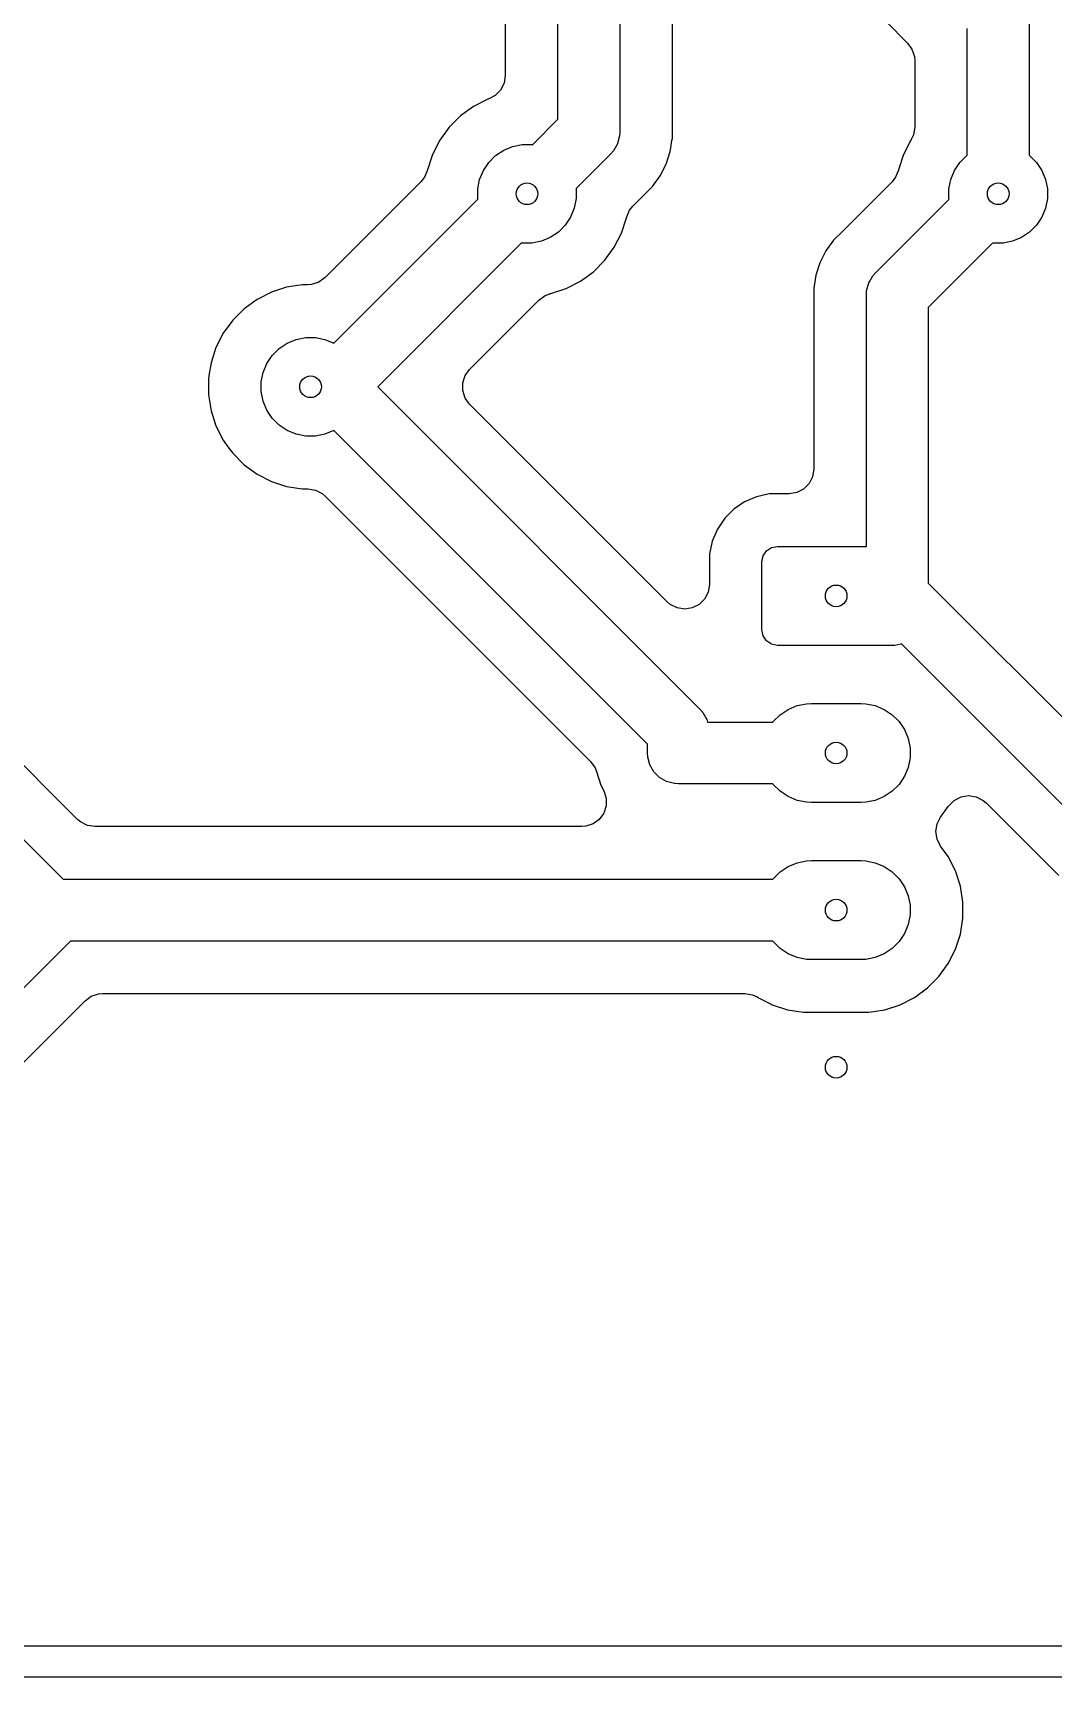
# Model space of a CAD drawing. Header units: millimetres. Extents: x 100 to 163, y -140.5 to -100.
# Drawn here: x 120.15 to 136.65, y -140.5 to -113.92 of the extents above; entities that cross this region are included whole.
import ezdxf

# ---------------------------------------------------------------- set-up
doc = ezdxf.new("R2010")
doc.units = ezdxf.units.MM
doc.layers.add('B.Cu', color=253, linetype='CONTINUOUS', true_color=0x83a598)
doc.layers.add('Edge.Cuts', color=40, linetype='CONTINUOUS', true_color=0xfabd2f)

msp = doc.modelspace()

# ---------------------------------------------------------------- linework, layer by layer
at = {"layer": 'B.Cu', "linetype": 'CONTINUOUS'}
for p, q in [((128.64, -115.312893), (128.64, -112.643429)), ((129.64, -112.643429), (129.64, -115.52)), ((127.7895, -113.097342), (127.7895, -114.608554)), ((130.4905, -115.399538), (130.4905, -113.097342)), ((133.946849, -113.736744), (134.292636, -114.082531)), ((136.26, -113.64), (136.26, -115.89657)), ((135.26, -115.89657), (135.26, -113.847106)), ((134.292636, -114.082531), (134.366012, -114.183525)), ((134.366012, -114.183525), (134.404588, -114.30225)), ((134.404588, -114.30225), (134.4095, -114.364667)), ((134.4095, -114.364667), (134.4095, -115.442658)), ((127.769972, -114.731852), (127.713298, -114.84308)), ((127.7895, -114.608554), (127.769972, -114.731852)), ((127.506424, -114.990422), (127.274949, -115.108365)), ((127.506434, -114.990418), (127.506424, -114.990422)), ((127.51381, -114.988022), (127.506434, -114.990418)), ((127.520718, -114.984501), (127.51381, -114.988022)), ((127.520916, -114.98442), (127.520718, -114.984501)), ((127.625026, -114.931352), (127.520909, -114.984404)), ((127.520909, -114.984404), (127.520916, -114.98442)), ((127.713298, -114.84308), (127.625026, -114.931352)), ((127.064773, -115.261067), (126.881067, -115.444773)), ((127.274949, -115.108365), (127.064773, -115.261067)), ((128.227278, -115.725615), (128.64, -115.312893)), ((126.881067, -115.444773), (126.728365, -115.654949)), ((129.635723, -115.585263), (129.609079, -115.684698)), ((129.64, -115.52), (129.635723, -115.585247)), ((129.635723, -115.585247), (129.635723, -115.585263)), ((130.485094, -115.660421), (130.490501, -115.626287)), ((130.490501, -115.399568), (130.4905, -115.399538)), ((130.490501, -115.626287), (130.490501, -115.399568)), ((134.389972, -115.565956), (134.355403, -115.64094)), ((134.4095, -115.442658), (134.389972, -115.565956)), ((126.610417, -115.886438), (126.530139, -116.133505)), ((126.610422, -115.886424), (126.610417, -115.886438)), ((126.728365, -115.654949), (126.610422, -115.886424)), ((127.632485, -115.901592), (127.762883, -115.814463)), ((127.762883, -115.814463), (127.907772, -115.754448)), ((127.907772, -115.754448), (128.061586, -115.723852)), ((128.061586, -115.723852), (128.218414, -115.723852)), ((128.218414, -115.723852), (128.227278, -115.725615)), ((129.493554, -115.873553), (128.934384, -116.432721)), ((129.536669, -115.824388), (129.493554, -115.873553)), ((129.536677, -115.824381), (129.536669, -115.824388)), ((129.60194, -115.711342), (129.536677, -115.824381)), ((129.609079, -115.684698), (129.60194, -115.711342)), ((130.391557, -116.038412), (130.457246, -115.836243)), ((130.457246, -115.836243), (130.466413, -115.778366)), ((130.466413, -115.778366), (130.485094, -115.660421)), ((134.230417, -115.886438), (134.150139, -116.133505)), ((134.230422, -115.886424), (134.230417, -115.886438)), ((134.348363, -115.654953), (134.230422, -115.886424)), ((134.350703, -115.651136), (134.348363, -115.654953)), ((134.354449, -115.643009), (134.350703, -115.651136)), ((134.355483, -115.640981), (134.354449, -115.643009)), ((134.355403, -115.64094), (134.355483, -115.640981)), ((126.524791, -116.148252), (126.481313, -116.253204)), ((126.525295, -116.148416), (126.524791, -116.148252)), ((126.527373, -116.142018), (126.525295, -116.148416)), ((126.529091, -116.137873), (126.527373, -116.142018)), ((126.530139, -116.133505), (126.529091, -116.137873)), ((127.374448, -116.287772), (127.434463, -116.142883)), ((127.434463, -116.142883), (127.521592, -116.012485)), ((127.521592, -116.012485), (127.632485, -115.901592)), ((130.295051, -116.227816), (130.391557, -116.038412)), ((134.144791, -116.148252), (134.101313, -116.253204)), ((134.145295, -116.148416), (134.144791, -116.148252)), ((134.147373, -116.142018), (134.145295, -116.148416)), ((134.149091, -116.137873), (134.147373, -116.142018)), ((134.150139, -116.133505), (134.149091, -116.137873)), ((134.994448, -116.287772), (135.054463, -116.142883)), ((135.054463, -116.142883), (135.141592, -116.012485)), ((135.141592, -116.012485), (135.252485, -115.901592)), ((135.252485, -115.901592), (135.26, -115.89657)), ((136.26, -115.89657), (136.267515, -115.901592)), ((136.267515, -115.901592), (136.378408, -116.012485)), ((136.378408, -116.012485), (136.465537, -116.142883)), ((136.465537, -116.142883), (136.525552, -116.287772)), ((126.423255, -116.326847), (124.87747, -117.872635)), ((126.481313, -116.253204), (126.423255, -116.326847)), ((127.343852, -116.441586), (127.374448, -116.287772)), ((130.019792, -116.550104), (130.170104, -116.399792)), ((130.170104, -116.399792), (130.295051, -116.227816)), ((134.043255, -116.326847), (133.248511, -117.121592)), ((134.101313, -116.253204), (134.043255, -116.326847)), ((134.963852, -116.441586), (134.994448, -116.287772)), ((136.525552, -116.287772), (136.556148, -116.441586)), ((125.017904, -118.934989), (127.345615, -116.607277)), ((127.343852, -116.598414), (127.343852, -116.441586)), ((127.345615, -116.607277), (127.343852, -116.598414)), ((128.936148, -116.598414), (128.905552, -116.752228)), ((128.934384, -116.432721), (128.936148, -116.441586)), ((128.936148, -116.441586), (128.936148, -116.598414)), ((129.85674, -116.713153), (130.019788, -116.550106)), ((130.019788, -116.550106), (130.019792, -116.550104)), ((133.774747, -117.798147), (134.965615, -116.607278)), ((134.963852, -116.598414), (134.963852, -116.441586)), ((134.965615, -116.607278), (134.963852, -116.598414)), ((136.556148, -116.598414), (136.525552, -116.752228)), ((136.556148, -116.441586), (136.556148, -116.598414)), ((128.845537, -116.897117), (128.758408, -117.027515)), ((128.905552, -116.752228), (128.845537, -116.897117)), ((129.669579, -117.153572), (129.74986, -116.906493)), ((129.74986, -116.906493), (129.749861, -116.906481)), ((129.749861, -116.906481), (129.750902, -116.902151)), ((129.750902, -116.902151), (129.75261, -116.898025)), ((129.75261, -116.898025), (129.754704, -116.891583)), ((129.754704, -116.891583), (129.75521, -116.891747)), ((129.75521, -116.891747), (129.798671, -116.786818)), ((129.798671, -116.786818), (129.85674, -116.713153)), ((136.465537, -116.897117), (136.378408, -117.027515)), ((136.525552, -116.752228), (136.465537, -116.897117)), ((128.647515, -117.138408), (128.517117, -117.225537)), ((128.758408, -117.027515), (128.647515, -117.138408)), ((129.551634, -117.385051), (129.669579, -117.153572)), ((133.248507, -117.121595), (133.098198, -117.271905)), ((133.248508, -117.121596), (133.248507, -117.121595)), ((133.248511, -117.121593), (133.248508, -117.121596)), ((133.248511, -117.121592), (133.248511, -117.121593)), ((136.267515, -117.138408), (136.137117, -117.225537)), ((136.378408, -117.027515), (136.267515, -117.138408)), ((128.052722, -117.314384), (125.727106, -119.64)), ((128.061586, -117.316148), (128.052722, -117.314384)), ((128.218414, -117.316148), (128.061586, -117.316148)), ((128.372228, -117.285552), (128.218414, -117.316148)), ((128.517117, -117.225537), (128.372228, -117.285552)), ((129.398931, -117.595229), (129.551634, -117.385051)), ((132.973249, -117.443882), (132.876742, -117.633289)), ((133.098194, -117.27191), (132.973249, -117.443882)), ((133.098198, -117.271905), (133.098194, -117.27191)), ((135.672721, -117.314384), (134.6283, -118.358806)), ((135.681586, -117.316148), (135.672721, -117.314384)), ((135.838414, -117.316148), (135.681586, -117.316148)), ((135.992228, -117.285552), (135.838414, -117.316148)), ((136.137117, -117.225537), (135.992228, -117.285552)), ((129.215229, -117.778931), (129.398931, -117.595229)), ((132.876742, -117.633289), (132.811055, -117.835451)), ((124.356145, -118.013884), (124.253505, -118.03014)), ((124.510103, -117.9895), (124.356145, -118.013884)), ((124.595334, -117.9895), (124.510103, -117.9895)), ((124.657752, -117.984588), (124.595334, -117.9895)), ((124.776477, -117.946011), (124.657752, -117.984588)), ((124.87747, -117.872635), (124.776477, -117.946011)), ((128.773572, -118.049579), (129.005051, -117.931634)), ((129.005051, -117.931634), (129.215229, -117.778931)), ((132.811055, -117.835451), (132.7778, -118.045415)), ((133.632577, -118.086437), (133.66636, -117.960358)), ((133.66636, -117.960358), (133.682944, -117.931634)), ((133.682944, -117.931634), (133.731623, -117.847319)), ((133.731623, -117.847319), (133.731638, -117.847303)), ((133.731638, -117.847303), (133.774747, -117.798147)), ((123.774949, -118.228365), (123.564773, -118.381067)), ((124.006424, -118.110422), (123.774949, -118.228365)), ((124.006427, -118.110421), (124.006424, -118.110422)), ((124.253505, -118.03014), (124.006427, -118.110421)), ((127.212028, -119.357866), (128.333153, -118.236741)), ((128.333153, -118.236741), (128.434144, -118.163368)), ((128.434144, -118.163368), (128.51161, -118.13479)), ((128.511583, -118.134704), (128.513776, -118.133991)), ((128.51161, -118.13479), (128.511583, -118.134704)), ((128.513776, -118.133991), (128.522148, -118.130903)), ((128.522148, -118.130903), (128.526487, -118.129861)), ((128.526487, -118.129861), (128.526487, -118.12986)), ((128.526487, -118.12986), (128.526493, -118.12986)), ((128.526493, -118.12986), (128.773572, -118.049579)), ((132.7778, -118.045415), (132.7778, -120.9705)), ((133.6283, -118.1517), (133.632577, -118.086452)), ((133.6283, -122.22), (133.6283, -118.1517)), ((133.632577, -118.086452), (133.632577, -118.086437)), ((123.564773, -118.381067), (123.381067, -118.564773)), ((134.6283, -118.358806), (134.6283, -122.812893)), ((123.228365, -118.774949), (123.110422, -119.006424)), ((123.381067, -118.564773), (123.228365, -118.774949)), ((123.110421, -119.006427), (123.03014, -119.253505)), ((123.110422, -119.006424), (123.110421, -119.006427)), ((124.021592, -119.132485), (124.132485, -119.021592)), ((124.132485, -119.021592), (124.262883, -118.934463)), ((124.262883, -118.934463), (124.407772, -118.874448)), ((124.407772, -118.874448), (124.561586, -118.843852)), ((124.561586, -118.843852), (124.718414, -118.843852)), ((124.718414, -118.843852), (124.872228, -118.874448)), ((124.872228, -118.874448), (125.017117, -118.934463)), ((125.017117, -118.934463), (125.017904, -118.934989)), ((123.03014, -119.253507), (122.997617, -119.458857)), ((123.03014, -119.253505), (123.03014, -119.253507)), ((123.874448, -119.407772), (123.934463, -119.262883)), ((123.934463, -119.262883), (124.021592, -119.132485)), ((122.997617, -119.458857), (122.9895, -119.510105)), ((122.9895, -119.510105), (122.9895, -119.769894)), ((123.843852, -119.561586), (123.874448, -119.407772)), ((123.843852, -119.718414), (123.843852, -119.561586)), ((127.100079, -119.577582), (127.138655, -119.458857)), ((127.100079, -119.702416), (127.100079, -119.577582)), ((127.138655, -119.458857), (127.212028, -119.357866)), ((122.9895, -119.769894), (123.03014, -120.026494)), ((123.874448, -119.872228), (123.843852, -119.718414)), ((123.934463, -120.017117), (123.874448, -119.872228)), ((125.727106, -119.64), (130.941853, -124.854746)), ((127.138655, -119.821141), (127.100079, -119.702416)), ((127.212031, -119.922135), (127.138655, -119.821141)), ((123.03014, -120.026494), (123.110421, -120.273572)), ((124.021592, -120.147515), (123.934463, -120.017117)), ((124.132485, -120.258408), (124.021592, -120.147515)), ((130.408364, -123.118468), (127.212031, -119.922135)), ((123.110421, -120.273572), (123.110422, -120.273575)), ((123.110422, -120.273575), (123.228365, -120.50505)), ((124.262883, -120.345537), (124.132485, -120.258408)), ((124.407772, -120.405552), (124.262883, -120.345537)), ((124.561586, -120.436148), (124.407772, -120.405552)), ((124.872228, -120.405552), (124.718414, -120.436148)), ((125.017117, -120.345537), (124.872228, -120.405552)), ((125.017904, -120.34501), (125.017117, -120.345537)), ((130.0883, -125.415406), (125.017904, -120.34501)), ((123.228365, -120.50505), (123.320528, -120.631902)), ((123.320528, -120.631902), (123.381069, -120.715229)), ((124.718414, -120.436148), (124.561586, -120.436148)), ((123.381069, -120.715229), (123.564771, -120.898931)), ((123.564771, -120.898931), (123.774949, -121.051634)), ((123.774949, -121.051634), (124.006428, -121.169579)), ((124.006428, -121.169579), (124.253507, -121.24986)), ((132.701598, -121.205026), (132.613326, -121.293298)), ((132.758272, -121.093798), (132.701598, -121.205026)), ((132.7778, -120.9705), (132.758272, -121.093798)), ((124.253507, -121.24986), (124.510103, -121.2905)), ((124.510103, -121.2905), (124.595333, -121.2905)), ((124.595333, -121.2905), (124.718631, -121.310028)), ((124.718631, -121.310028), (124.829859, -121.366702)), ((124.829859, -121.366702), (124.877468, -121.407363)), ((124.877468, -121.407363), (127.123676, -123.653572)), ((131.853383, -121.416988), (131.660186, -121.499721)), ((131.901081, -121.406612), (131.853383, -121.416988)), ((132.058755, -121.372312), (131.901081, -121.406612)), ((132.058756, -121.372311), (132.058755, -121.372312)), ((132.058761, -121.372311), (132.058756, -121.372311)), ((132.105946, -121.3695), (132.058761, -121.372311)), ((132.3788, -121.3695), (132.105946, -121.3695)), ((132.502098, -121.349972), (132.3788, -121.3695)), ((132.613326, -121.293298), (132.502098, -121.349972)), ((131.486136, -121.617522), (131.337522, -121.766136)), ((131.660186, -121.499721), (131.486136, -121.617522)), ((131.219721, -121.940186), (131.136988, -122.133383)), ((131.337522, -121.766136), (131.219721, -121.940186)), ((131.136988, -122.133383), (131.092311, -122.338761)), ((132.013223, -122.293223), (132.094329, -122.23903)), ((132.094329, -122.23903), (132.19, -122.22)), ((132.19, -122.22), (133.6283, -122.22)), ((131.092311, -122.338761), (131.0895, -122.385946)), ((131.0895, -122.385946), (131.0895, -122.836332)), ((131.94, -122.47), (131.95903, -122.374329)), ((131.94, -123.57), (131.94, -122.47)), ((131.95903, -122.374329), (132.013223, -122.293223)), ((131.013298, -123.070858), (130.925026, -123.15913)), ((131.069972, -122.95963), (131.013298, -123.070858)), ((131.0895, -122.836332), (131.069972, -122.95963)), ((134.6283, -122.812893), (138.561853, -126.746446)), ((130.455974, -123.15913), (130.408364, -123.118468)), ((130.567202, -123.215804), (130.455974, -123.15913)), ((130.6905, -123.235332), (130.567202, -123.215804)), ((130.813798, -123.215804), (130.6905, -123.235332)), ((130.925026, -123.15913), (130.813798, -123.215804)), ((131.95903, -123.665671), (131.94, -123.57)), ((127.123676, -123.653572), (129.167696, -125.697592)), ((132.013223, -123.746777), (131.95903, -123.665671)), ((132.094329, -123.80097), (132.013223, -123.746777)), ((132.19, -123.82), (132.094329, -123.80097)), ((134.09, -123.82), (132.19, -123.82)), ((134.185671, -123.80097), (134.09, -123.82)), ((134.195557, -123.794363), (134.185671, -123.80097)), ((137.7083, -127.307106), (134.195557, -123.794363)), ((120.872532, -126.632636), (118.856743, -124.616847)), ((117.934384, -124.897278), (120.637107, -127.6)), ((130.941853, -124.854746), (130.984968, -124.90391)), ((130.984968, -124.90391), (130.984977, -124.903919)), ((130.984977, -124.903919), (131.006727, -124.941592)), ((132.232485, -124.941592), (132.362883, -124.854463)), ((132.362883, -124.854463), (132.507772, -124.794448)), ((132.507772, -124.794448), (132.661586, -124.763852)), ((132.661586, -124.763852), (132.74, -124.76)), ((132.74, -124.76), (133.54, -124.76)), ((133.54, -124.76), (133.618414, -124.763852)), ((133.618414, -124.763852), (133.772228, -124.794448)), ((133.772228, -124.794448), (133.917117, -124.854463)), ((133.917117, -124.854463), (134.047515, -124.941592)), ((131.006727, -124.941592), (131.05024, -125.016958)), ((131.05024, -125.016958), (131.061773, -125.06)), ((131.061773, -125.06), (132.116571, -125.06)), ((132.116571, -125.06), (132.121592, -125.052485)), ((132.121592, -125.052485), (132.232485, -124.941592)), ((134.047515, -124.941592), (134.158408, -125.052485)), ((134.158408, -125.052485), (134.245537, -125.182883)), ((134.245537, -125.182883), (134.305552, -125.327772)), ((130.0883, -125.56), (130.0883, -125.415406)), ((134.305552, -125.327772), (134.336148, -125.481586)), ((129.167696, -125.697592), (129.241072, -125.798586)), ((130.092578, -125.625263), (130.0883, -125.56)), ((130.12636, -125.751342), (130.092578, -125.625263)), ((134.336148, -125.638414), (134.305552, -125.792228)), ((134.336148, -125.481586), (134.336148, -125.638414)), ((129.241072, -125.798586), (129.264437, -125.861908)), ((129.264437, -125.861908), (129.266209, -125.861333)), ((129.266209, -125.861333), (129.336743, -126.078413)), ((130.191623, -125.864381), (130.12636, -125.751342)), ((130.283919, -125.956677), (130.191623, -125.864381)), ((130.396958, -126.02194), (130.283919, -125.956677)), ((134.245537, -125.937117), (134.158408, -126.067515)), ((134.305552, -125.792228), (134.245537, -125.937117)), ((129.336743, -126.078413), (129.383082, -126.169359)), ((129.383082, -126.169359), (129.421658, -126.288084)), ((130.523037, -126.055722), (130.396958, -126.02194)), ((130.5883, -126.06), (130.523037, -126.055722)), ((132.116571, -126.06), (130.5883, -126.06)), ((132.121592, -126.067515), (132.116571, -126.06)), ((132.232485, -126.178408), (132.121592, -126.067515)), ((132.362883, -126.265537), (132.232485, -126.178408)), ((134.047515, -126.178408), (133.917117, -126.265537)), ((134.158408, -126.067515), (134.047515, -126.178408)), ((135.159246, -126.26894), (135.282544, -126.249411)), ((135.282544, -126.249411), (135.405842, -126.268939)), ((129.421657, -126.412918), (129.383081, -126.531643)), ((129.421658, -126.288084), (129.421657, -126.412918)), ((132.507772, -126.325552), (132.362883, -126.265537)), ((132.661586, -126.356148), (132.507772, -126.325552)), ((132.74, -126.36), (132.661586, -126.356148)), ((133.54, -126.36), (132.74, -126.36)), ((133.618414, -126.356148), (133.54, -126.36)), ((133.772228, -126.325552), (133.618414, -126.356148)), ((133.917117, -126.265537), (133.772228, -126.325552)), ((134.827812, -126.595476), (134.951634, -126.425051)), ((134.951634, -126.425051), (134.951635, -126.425048)), ((134.951635, -126.425048), (134.959746, -126.413885)), ((134.959746, -126.413885), (135.048018, -126.325613)), ((135.048018, -126.325613), (135.159246, -126.26894)), ((135.405842, -126.268939), (135.51707, -126.325613)), ((135.51707, -126.325613), (135.56468, -126.366275)), ((135.56468, -126.366275), (136.740936, -127.542531)), ((120.920142, -126.673298), (120.872532, -126.632636)), ((121.03137, -126.729972), (120.920142, -126.673298)), ((121.154668, -126.7495), (121.03137, -126.729972)), ((129.02757, -126.7495), (121.154668, -126.7495)), ((129.089986, -126.744588), (129.02757, -126.7495)), ((129.208711, -126.706012), (129.089986, -126.744588)), ((129.309705, -126.632636), (129.208711, -126.706012)), ((129.383081, -126.531643), (129.309705, -126.632636)), ((134.751612, -126.830001), (134.77114, -126.706703)), ((134.77114, -126.706703), (134.827812, -126.595476)), ((134.771141, -126.953298), (134.751612, -126.830001)), ((134.827814, -127.064525), (134.771141, -126.953298)), ((132.507772, -127.334448), (132.661586, -127.303852)), ((132.661586, -127.303852), (132.74, -127.3)), ((132.74, -127.3), (133.54, -127.3)), ((133.54, -127.3), (133.618414, -127.303852)), ((133.618414, -127.303852), (133.772228, -127.334448)), ((134.951634, -127.234949), (134.827814, -127.064525)), ((135.069579, -127.466428), (134.951634, -127.234949)), ((132.121592, -127.592485), (132.232485, -127.481592)), ((132.232485, -127.481592), (132.362883, -127.394463)), ((132.362883, -127.394463), (132.507772, -127.334448)), ((133.772228, -127.334448), (133.917117, -127.394463)), ((133.917117, -127.394463), (134.047515, -127.481592)), ((134.047515, -127.481592), (134.158408, -127.592485)), ((135.14986, -127.713507), (135.069579, -127.466428)), ((120.637107, -127.6), (132.116571, -127.6)), ((132.116571, -127.6), (132.121592, -127.592485)), ((134.158408, -127.592485), (134.245537, -127.722883)), ((134.245537, -127.722883), (134.305552, -127.867772)), ((135.1905, -127.970103), (135.14986, -127.713507)), ((134.305552, -127.867772), (134.336148, -128.021586)), ((134.336148, -128.021586), (134.336148, -128.178414)), ((135.1905, -128.229897), (135.1905, -127.970103)), ((134.305552, -128.332228), (134.245537, -128.477117)), ((134.336148, -128.178414), (134.305552, -128.332228)), ((135.14986, -128.486493), (135.1905, -128.229897)), ((120.757107, -128.6), (118.434384, -130.922721)), ((132.116571, -128.6), (120.757107, -128.6)), ((132.121592, -128.607515), (132.116571, -128.6)), ((132.232485, -128.718408), (132.121592, -128.607515)), ((134.158408, -128.607515), (134.047515, -128.718408)), ((134.245537, -128.477117), (134.158408, -128.607515)), ((135.069579, -128.733572), (135.14986, -128.486493)), ((132.362883, -128.805537), (132.232485, -128.718408)), ((132.507772, -128.865552), (132.362883, -128.805537)), ((132.661586, -128.896148), (132.507772, -128.865552)), ((132.74, -128.9), (132.661586, -128.896148)), ((133.54, -128.9), (132.74, -128.9)), ((133.618414, -128.896148), (133.54, -128.9)), ((133.772228, -128.865552), (133.618414, -128.896148)), ((133.917117, -128.805537), (133.772228, -128.865552)), ((134.047515, -128.718408), (133.917117, -128.805537)), ((134.951634, -128.965051), (135.069579, -128.733572)), ((134.615229, -129.358931), (134.798931, -129.175229)), ((134.798931, -129.175229), (134.951634, -128.965051)), ((121.21225, -129.455412), (121.274667, -129.4505)), ((121.274667, -129.4505), (131.662659, -129.4505)), ((131.662659, -129.4505), (131.785957, -129.470028)), ((134.405051, -129.511634), (134.615229, -129.358931)), ((119.356745, -131.203149), (120.992532, -129.567364)), ((120.992532, -129.567364), (121.093525, -129.493988)), ((121.093525, -129.493988), (121.21225, -129.455412)), ((131.785957, -129.470028), (131.860939, -129.504597)), ((131.860939, -129.504597), (131.860981, -129.504517)), ((131.860981, -129.504517), (131.863034, -129.505563)), ((131.863034, -129.505563), (131.871146, -129.509303)), ((131.871146, -129.509303), (131.874945, -129.511631)), ((131.874945, -129.511631), (131.874949, -129.511634)), ((131.874949, -129.511634), (131.874953, -129.511636)), ((131.874953, -129.511636), (132.086197, -129.619271)), ((132.086197, -129.619271), (132.106428, -129.629579)), ((132.106428, -129.629579), (132.353507, -129.70986)), ((132.353507, -129.70986), (132.610103, -129.7505)), ((133.669897, -129.7505), (133.926493, -129.70986)), ((133.926493, -129.70986), (134.173572, -129.629579)), ((134.173572, -129.629579), (134.405051, -129.511634)), ((132.610103, -129.7505), (132.610106, -129.7505)), ((132.610106, -129.7505), (133.669894, -129.7505)), ((133.669894, -129.7505), (133.669897, -129.7505)), ((162.1005, -139.9995), (100.8995, -139.9995))]:
    msp.add_line(p, q, dxfattribs=at)
at = {"layer": 'B.Cu'}
for centre in [(128.14, -116.52), (128.14, -116.52), (135.76, -116.52), (135.76, -116.52), (124.64, -119.64), (124.64, -119.64), (133.14, -123.02), (133.14, -123.02), (133.14, -125.56), (133.14, -125.56), (133.14, -128.1), (133.14, -128.1), (133.14, -130.64), (133.14, -130.64)]:
    msp.add_circle(centre, 0.175, dxfattribs=at)
at = {"layer": 'Edge.Cuts', "linetype": 'CONTINUOUS'}
msp.add_line((163, -140.5), (100, -140.5), dxfattribs=at)
at = {"layer": 'Edge.Cuts'}
for centre in [(128.14, -116.52), (135.76, -116.52), (124.64, -119.64), (133.14, -123.02), (133.14, -125.56), (133.14, -128.1), (133.14, -130.64)]:
    msp.add_circle(centre, 0.175, dxfattribs=at)

doc.saveas('drawing.dxf')
